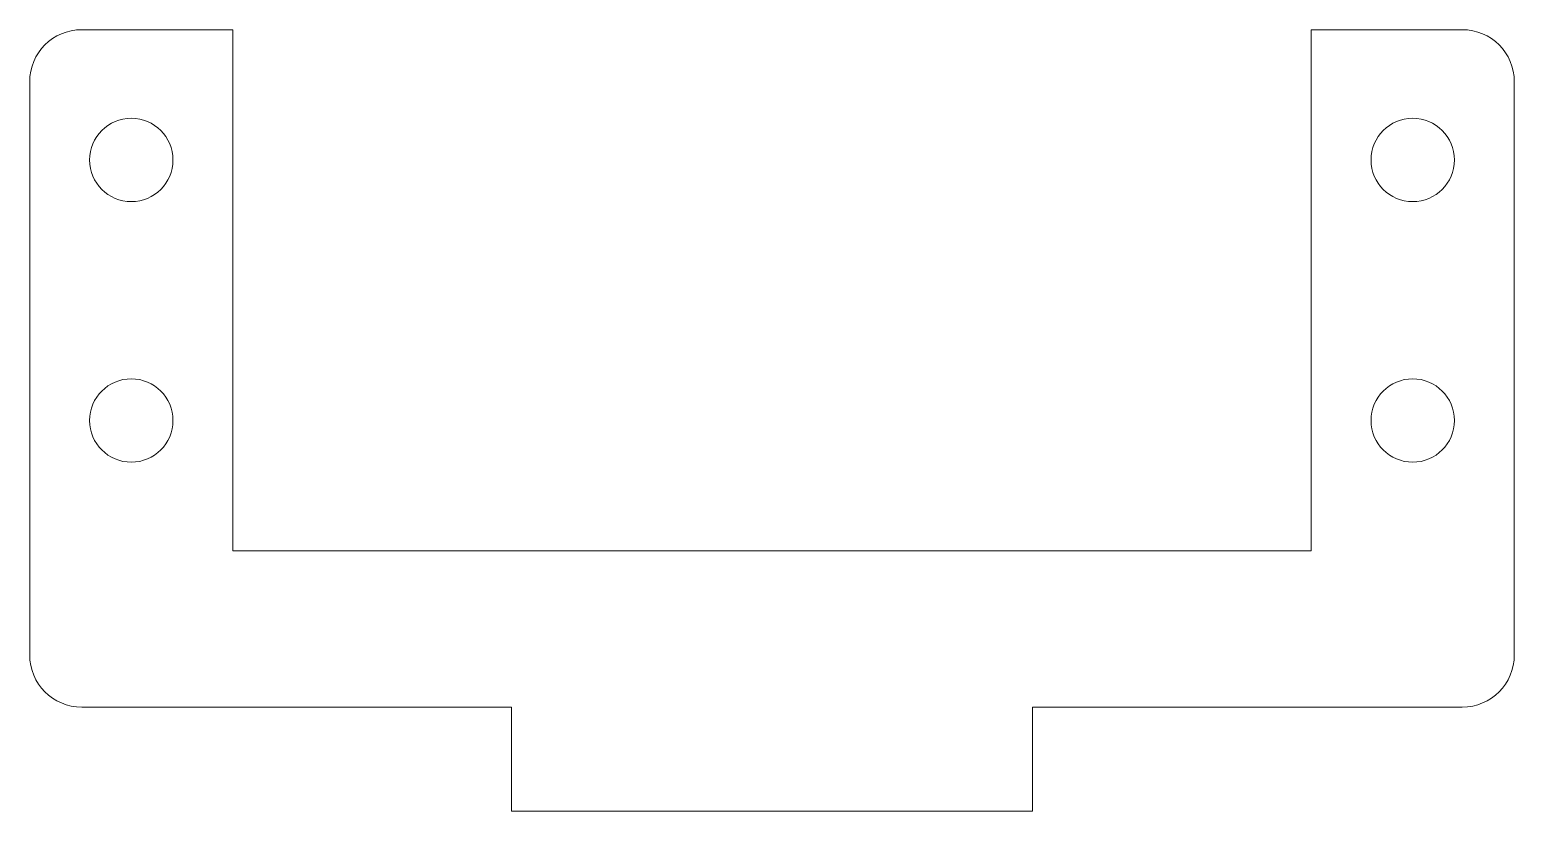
# Model space of a CAD drawing. Header units: millimetres. Extents: x -28.5 to 28.5, y 0 to 30.
import ezdxf

# ---------------------------------------------------------------- set-up
doc = ezdxf.new("R2010")
doc.units = ezdxf.units.MM

msp = doc.modelspace()

# ---------------------------------------------------------------- linework, layer by layer
at = {"color": 7, "linetype": 'Continuous', "lineweight": 15}
for p, q in [((-20.7, 30), (-26.5, 30)), ((-20.7, 10), (-20.7, 30)), ((20.7, 30), (20.7, 10)), ((26.5, 30), (20.7, 30)), ((-28.5, 28), (-28.5, 6)), ((28.5, 6), (28.5, 28)), ((20.7, 10), (-20.7, 10)), ((-26.5, 4), (-10, 4)), ((-10, 4), (-10, 0)), ((10, 4), (26.5, 4)), ((10, 0), (10, 4)), ((-10, 0), (10, 0))]:
    msp.add_line(p, q, dxfattribs=at)
for centre in [(-24.6, 25), (24.6, 25), (-24.6, 15), (24.6, 15)]:
    msp.add_circle(centre, 1.6, dxfattribs=at)
for centre, start, end in [((-26.5, 28), 90, 180), ((26.5, 28), 0, 90), ((-26.5, 6), 180, 270), ((26.5, 6), 270, 0)]:
    msp.add_arc(centre, 2, start, end, dxfattribs=at)

doc.saveas('drawing.dxf')
